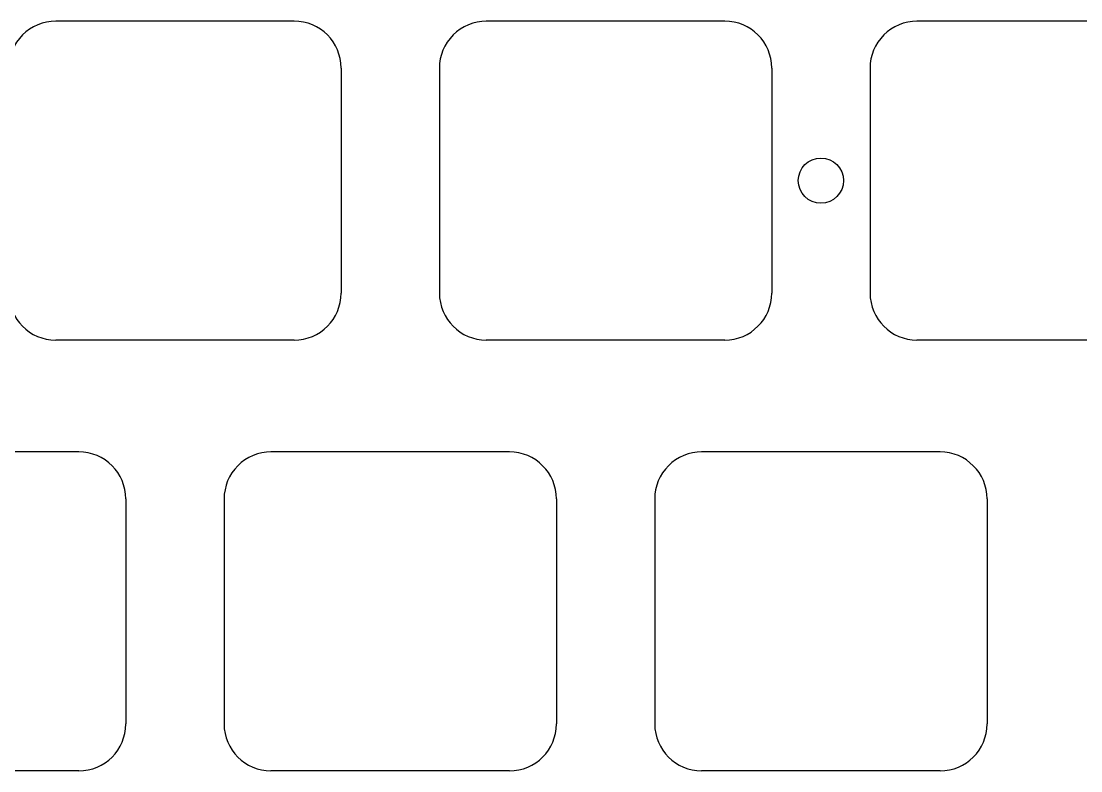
# Model space of a CAD drawing. Header units: millimetres. Extents: x -11 to 340, y -118 to 18.
# Drawn here: x 107.5 to 154.37, y -49.91 to -16.76 of the extents above; entities that cross this region are included whole.
import ezdxf

# ---------------------------------------------------------------- set-up
doc = ezdxf.new("R2010")
doc.units = ezdxf.units.MM
doc.header["$MEASUREMENT"] = 0
doc.layers.add('BLACK', color=7, linetype='CONTINUOUS')

msp = doc.modelspace()

# ---------------------------------------------------------------- linework, layer by layer
at = {"layer": 'BLACK', "linetype": 'Continuous'}
for p, q in [((109.025001, -16.762502), (109.025001, -16.7625)), ((119.575, -16.7625), (109.025001, -16.7625)), ((128.075001, -16.762502), (128.075001, -16.7625)), ((138.625, -16.7625), (128.075001, -16.7625)), ((147.125001, -16.762502), (147.125001, -16.7625)), ((157.675, -16.7625), (147.125001, -16.7625)), ((121.650001, -18.8375), (121.650001, -28.7875)), ((126.000001, -18.8375), (126.000001, -28.7875)), ((140.700001, -18.8375), (140.700001, -28.7875)), ((145.050001, -18.8375), (145.050001, -28.7875)), ((119.575001, -30.8625), (109.025, -30.8625)), ((119.575001, -30.862501), (119.575001, -30.8625)), ((138.625001, -30.8625), (128.075, -30.8625)), ((138.625001, -30.862501), (138.625001, -30.8625)), ((157.675001, -30.8625), (147.125, -30.8625)), ((110.05, -35.8125), (99.500001, -35.8125)), ((118.550001, -35.812502), (118.550001, -35.8125)), ((129.1, -35.8125), (118.550001, -35.8125)), ((137.600001, -35.812502), (137.600001, -35.8125)), ((148.15, -35.8125), (137.600001, -35.8125)), ((112.125001, -37.8875), (112.125001, -47.8375)), ((116.475001, -37.8875), (116.475001, -47.8375)), ((131.175001, -37.8875), (131.175001, -47.8375)), ((135.525001, -37.8875), (135.525001, -47.8375)), ((150.225001, -37.8875), (150.225001, -47.8375)), ((110.050001, -49.9125), (99.5, -49.9125)), ((110.050001, -49.912501), (110.050001, -49.9125)), ((129.100001, -49.9125), (118.55, -49.9125)), ((129.100001, -49.912501), (129.100001, -49.9125)), ((148.150001, -49.9125), (137.6, -49.9125)), ((148.150001, -49.912501), (148.150001, -49.9125))]:
    msp.add_line(p, q, dxfattribs=at)
at = {"layer": 'BLACK'}
msp.add_circle((142.875, -23.8125), 1, dxfattribs=at)
for centre, radius, start, end in [((109.025, -18.8375), 2.074999, 89.9999724, 180), ((119.575, -18.8375), 2.075, 0, 90), ((128.075, -18.8375), 2.074999, 89.9999724, 180), ((138.625, -18.8375), 2.075, 0, 90), ((147.125, -18.8375), 2.074999, 89.9999724, 180), ((109.025, -28.7875), 2.075, 180, 270), ((119.575, -28.7875), 2.075001, 270.0000276, 0), ((128.075, -28.7875), 2.075, 180, 270), ((138.625, -28.7875), 2.075001, 270.0000276, 0), ((147.125, -28.7875), 2.075, 180, 270), ((110.05, -37.8875), 2.075, 0, 90), ((118.55, -37.8875), 2.074999, 89.9999724, 180), ((129.1, -37.8875), 2.075, 0, 90), ((137.6, -37.8875), 2.074999, 89.9999724, 180), ((148.15, -37.8875), 2.075, 0, 90), ((110.05, -47.8375), 2.075001, 270.0000276, 0), ((118.55, -47.8375), 2.075, 180, 270), ((129.1, -47.8375), 2.075001, 270.0000276, 0), ((137.6, -47.8375), 2.075, 180, 270), ((148.15, -47.8375), 2.075001, 270.0000276, 0)]:
    msp.add_arc(centre, radius, start, end, dxfattribs=at)

doc.saveas('drawing.dxf')
